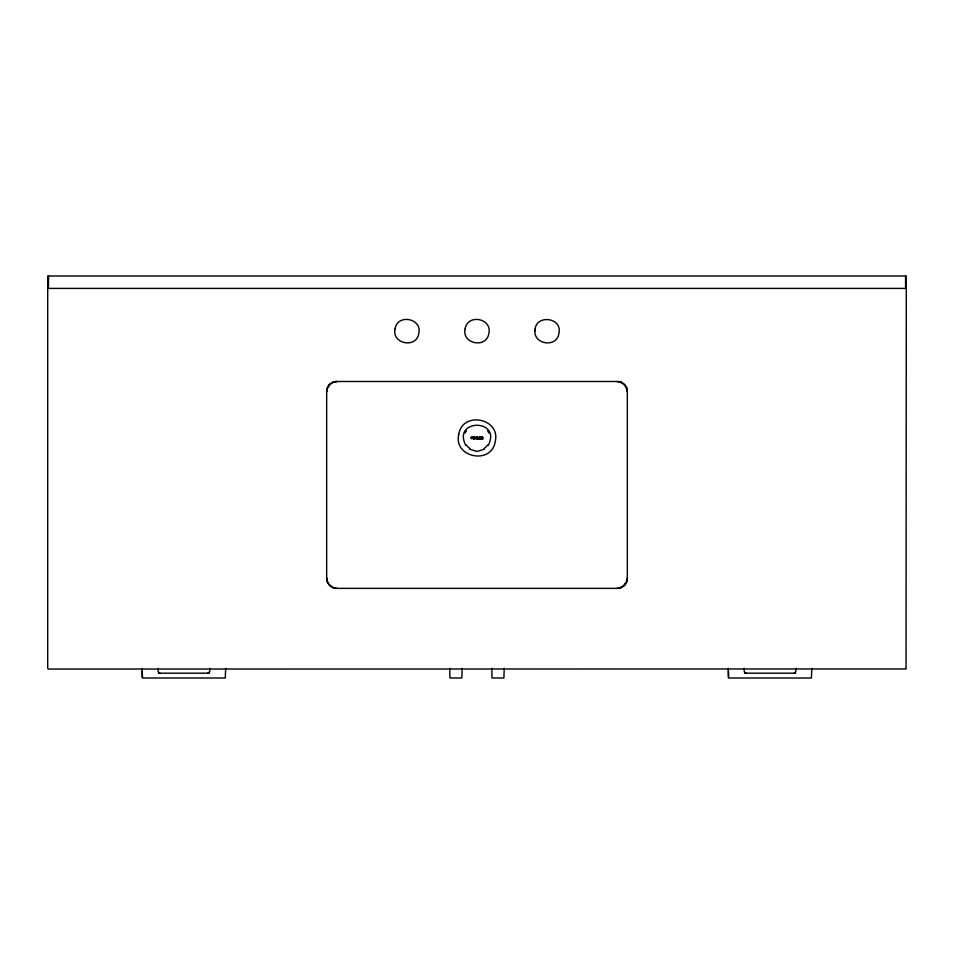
<?xml version="1.0" encoding="UTF-8"?>
<svg xmlns="http://www.w3.org/2000/svg" width="954" height="954" viewBox="0 0 954 954"><rect width="100%" height="100%" fill="white"/><g stroke="black" fill="none" stroke-linecap="round" stroke-linejoin="round"><path stroke-width="1.43" d="M142.206 677.519L142.206 668.396M326.673 578.029L326.673 391.832C326.554 386.31 331.491 381.373 337.012 381.493L616.988 381.493C622.509 381.373 627.446 386.31 627.327 391.832L627.327 578.029C627.446 583.55 622.509 588.487 616.988 588.368L337.012 588.368C331.491 588.487 326.554 583.55 326.673 578.029C326.638 582.906 330.406 587.39 335.212 588.213L333.28 587.676M728.343 677.519L728.355 668.396M534.979 331.157C534.431 314.093 562.574 316.728 558.949 333.351C556.754 348.818 531.712 344.108 535.182 328.951M618.788 588.213C623.594 587.39 627.362 582.906 627.327 578.029M326.673 391.832C326.59 386.31 331.491 381.409 337.012 381.493C332.135 381.457 327.651 385.225 326.828 390.031M474.615 438.303C471.181 440.986 474.448 433.676 474.472 438.721M474.293 438.494C474.245 434.762 471.836 440.128 474.341 438.303M627.172 579.793C626.373 584.623 621.877 588.403 616.988 588.368M462.177 668.301L461.819 678.008L449.93 677.96L449.763 668.301M504.237 668.301L503.891 678.008L491.99 677.96L491.823 668.301M626.575 581.904L627.136 579.984M465.135 433.044L466.327 430.826M488.221 445.458C502.042 418.567 451.957 418.567 465.779 445.458M624.381 585.255L625.705 583.586M328.319 386.251L329.643 384.581M624.25 585.386L625.597 583.753M328.426 386.084L329.786 384.438M905.692 668.969L48.38 669.052L47.7 668.36L47.7 275.992L906.3 275.992L906.038 668.623M473.065 438.303L474.21 438.625M473.196 437.278L474.066 437.182M484.501 449.179L477 451.457L469.499 449.179M622.735 586.615L618.979 588.177M333.137 382.244L335.057 381.683M207.71 673.19L209.689 671.759L209.785 668.301M48.571 275.992L48.427 288.406L905.573 288.406L905.573 275.992M158.34 673.19L209.522 673.19M744.478 673.19L795.66 673.19M159.867 673.19L158.173 671.759L158.066 668.301M794.133 673.19L795.827 671.759L795.934 668.301M142.206 671.115L142.563 678.008L225.299 678.008L225.645 668.396M728.355 671.115L728.701 678.008L811.437 678.008L811.794 668.396M616.988 381.493C621.865 381.457 626.349 385.225 627.172 390.031M337.012 588.368C332.123 588.403 327.627 584.611 326.828 579.793M746.278 673.19L744.311 671.759L744.215 668.301M620.684 382.172L618.752 381.648C623.582 382.447 627.362 386.942 627.327 391.832M620.863 382.256L622.712 383.222M331.265 586.615L333.101 587.592M487.685 430.826L488.865 433.044M625.681 386.251L626.635 388.111M482.915 439.043L482.688 437.039L481.186 436.86L481.186 439.043L481.46 438.065L482.593 439.043M326.864 579.984L327.425 581.904M487.554 445.005A12.7 12.7 0 0 1 484.048 448.511M469.94 448.523A12.7 12.7 0 0 1 466.423 445.005M474.985 437.958L474.985 439.043L475.259 438.029L476.535 438.029C476.773 441.475 476.833 434.619 476.535 437.743L475.259 437.743L474.985 436.86L474.985 437.958M395.051 328.951C391.593 344.108 416.624 348.818 418.818 333.351C422.288 318.207 397.246 313.496 395.051 328.951M465.111 328.951C461.653 344.108 486.683 348.818 488.889 333.351C492.347 318.207 467.317 313.496 465.111 328.951M458.767 434.332C453.102 457.61 491.572 465.254 495.245 441.583C500.922 418.293 462.44 410.661 458.767 434.332M482.593 437.516L481.46 437.791L481.46 437.087L482.593 437.516M472.421 436.86L471.61 437.743C472.719 440.426 468.605 436.944 472.421 436.86M477.441 436.86L477.167 439.043L478.813 439.043L477.441 438.768L477.441 436.86M480.816 436.86L479.182 436.86L479.182 439.043L480.816 439.043L479.445 438.768L479.445 438.029L480.637 438.029L479.445 437.135L480.816 436.86"/></g></svg>
